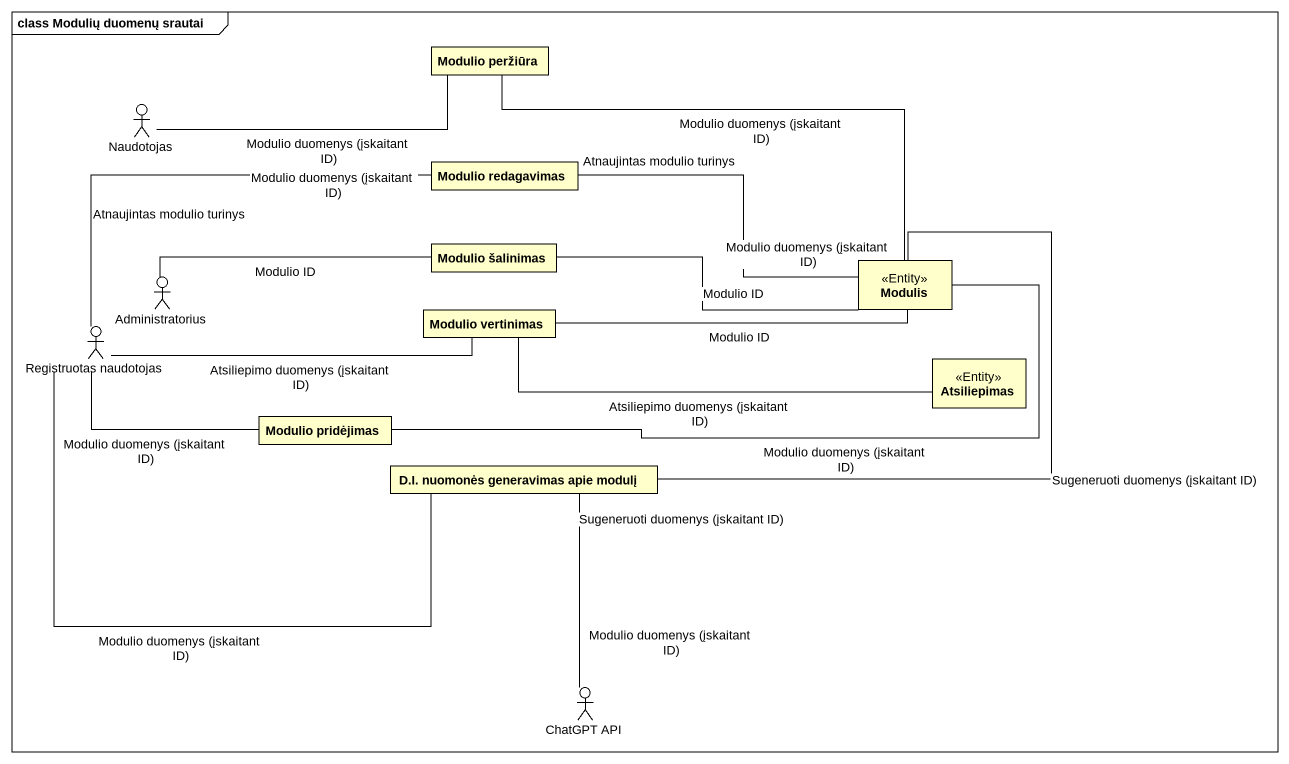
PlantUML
@startuml
mainframe class Modulių duomenų srautai
allowmixing
hide circle
hide empty members
class "Modulio peržiūra" as Modulio_peržiūra
actor Naudotojas
class "Modulio redagavimas" as Modulio_redagavimas
class "Modulio šalinimas" as Modulio_šalinimas
actor Administratorius
class Modulis <<Entity>>
actor "Registruotas naudotojas" as Registruotas_naudotojas
class "Modulio vertinimas" as Modulio_vertinimas
class Atsiliepimas <<Entity>>
class "Modulio pridėjimas" as Modulio_pridėjimas
class "D.I. nuomonės generavimas apie modulį" as D_I_nuomonės_generavimas
actor "ChatGPT API" as ChatGPT_API
Modulio_peržiūra -right- Modulis : Modulio duomenys (įskaitant ID)
Naudotojas -right- Modulio_peržiūra : Modulio duomenys (įskaitant ID)
Modulio_redagavimas -right- Modulis : Atnaujintas modulio turinys\nModulio duomenys (įskaitant ID)
Modulio_šalinimas -right- Modulis : Modulio ID
Administratorius -right- Modulio_šalinimas : Modulio ID
Registruotas_naudotojas -right- Modulio_redagavimas : Modulio duomenys (įskaitant ID)\nAtnaujintas modulio turinys
Registruotas_naudotojas -right- Modulio_vertinimas : Atsiliepimo duomenys (įskaitant ID)
Registruotas_naudotojas -right- Modulio_pridėjimas : Modulio duomenys (įskaitant ID)
Registruotas_naudotojas -right- D_I_nuomonės_generavimas : Modulio duomenys (įskaitant ID)
Modulio_vertinimas -right- Modulis : Modulio ID
Modulio_vertinimas -right- Atsiliepimas : Atsiliepimo duomenys (įskaitant ID)
Modulio_pridėjimas -right- Modulis : Modulio duomenys (įskaitant ID)
D_I_nuomonės_generavimas -right- Modulis : Sugeneruoti duomenys (įskaitant ID)
D_I_nuomonės_generavimas -- ChatGPT_API : Sugeneruoti duomenys (įskaitant ID)\nModulio duomenys (įskaitant ID)
@enduml
